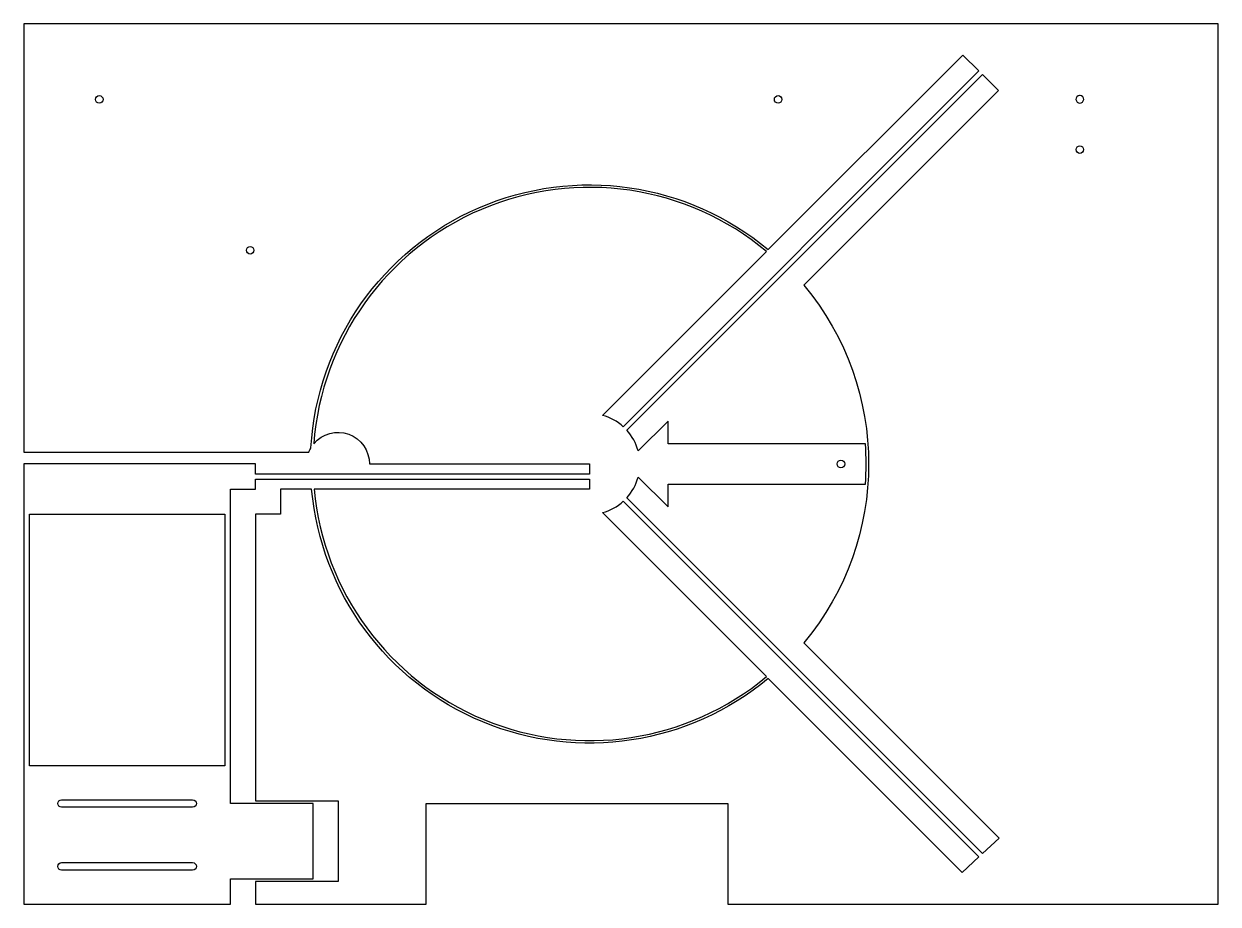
# Model space of a CAD drawing. Header units: millimetres. Extents: x -400 to 75, y 0 to 350.
import ezdxf

# ---------------------------------------------------------------- set-up
doc = ezdxf.new("R2010")
doc.units = ezdxf.units.MM

msp = doc.modelspace()

# ---------------------------------------------------------------- linework, layer by layer
for points in [[(-240, 0), (-240, 40), (-120, 40), (-120, 0), (75, 0), (75, 350), (-400, 350), (-400, 179.67), (-286.7, 179.67, -0.040546), (-285.81, 181.49, -0.615677), (-103.9, 260.24), (-26.51, 337.63), (-20.14, 331.27), (-161.58, 189.83, 0.118951), (-169.82, 194.32), (-104.61, 259.53, 0.610301), (-284.7, 183.06, -0.705449), (-262.57, 175), (-175, 175), (-175, 171), (-307.87, 171), (-307.87, 175), (-400, 175), (-400, 0), (-317.87, 0), (-317.87, 10), (-285, 10), (-285, 40), (-317.87, 40), (-317.87, 165), (-307.87, 165), (-307.87, 169), (-175, 169), (-175, 165), (-284.54, 165, 0.60424), (-104.61, 90.47), (-169.82, 155.68, 0.118951), (-161.58, 160.17), (-20.17, 18.75), (-26.75, 12.61), (-103.9, 89.76, -0.604801), (-285.55, 165), (-297.87, 165), (-297.87, 155), (-307.87, 155), (-307.87, 41), (-275, 41), (-275, 9), (-307.87, 9), (-307.87, 0)], [(-143.79, 183), (-143.79, 192.07), (-155.68, 180.18, 0.118951), (-160.17, 188.42), (-18.73, 329.86), (-12.37, 323.49), (-89.76, 246.1, -0.362303), (-89.76, 103.9), (-12.12, 26.26), (-18.7, 20.12), (-160.17, 161.58, 0.118951), (-155.68, 169.82), (-143.79, 157.93), (-143.79, 167), (-65.29, 167, 0.036412), (-65.29, 183)], [(19.88, 321.5, 25.416011), (20.12, 321.5)], [(-332.87, 41.5, -1), (-332.87, 38.5), (-385, 38.5, -1), (-385, 41.5)], [(-385, 16.5), (-332.87, 16.5, -1), (-332.87, 13.5), (-385, 13.5, -1)]]:
    msp.add_lwpolyline(points, format="xyb", close=True)
msp.add_lwpolyline([(-397.75, 155), (-320.12, 155), (-320.12, 55), (-397.75, 55)], close=True)
for centre in [(-370, 320), (-100, 320), (20, 300), (-310, 260), (-75, 175)]:
    msp.add_circle(centre, 1.5)

doc.saveas('drawing.dxf')
